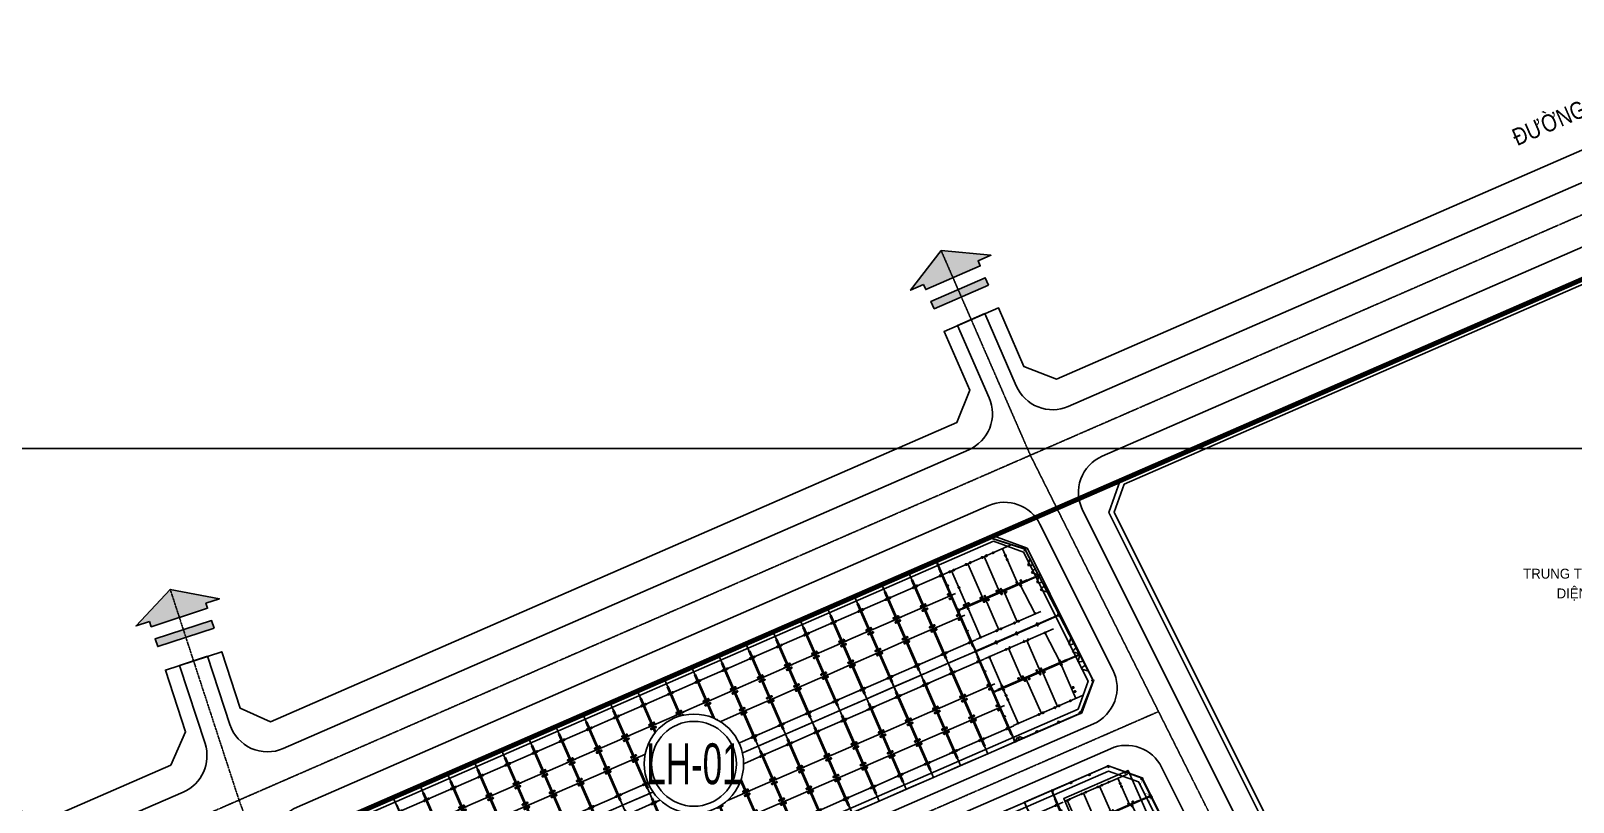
# Model space of a CAD drawing. Header units: millimetres. Extents: x 403824132 to 733479728, y 1974822364 to 2151530530.
# Drawn here: x 568449682 to 568763226, y 2063278498 to 2063435333 of the extents above; entities that cross this region are included whole.
import ezdxf
from ezdxf.enums import TextEntityAlignment as Align
from ezdxf.xclip import XClip

# ---------------------------------------------------------------- set-up
doc = ezdxf.new("R2010")
doc.units = ezdxf.units.MM
for name, pattern in [('ACAD_ISO07W100', [3, 0, -3]), ('ACAD_ISO10W100', [18.5, 12, -3, 0.5, -3]), ('CENTER', [3, 1.5, -0.5, 0.5, -0.5]), ('CENTER2', [1.125, 0.75, -0.125, 0.125, -0.125]), ('HIDDEN', [0.75, 0.5, -0.25]), ('Xref Grid (A1)$0$CENTER2', [1.125, 0.75, -0.125, 0.125, -0.125]), ('Xref Grid A16$0$CENTER2', [1.125, 0.75, -0.125, 0.125, -0.125])]:
    doc.linetypes.add(name, pattern=pattern)
for name, color, linetype in [('01.AXIS', 160, 'CENTER2'), ('13.BEAM', 8, 'Continuous'), ('BoThamCo', 94, 'Continuous'), ('CDC.01.AXIS', 160, 'CENTER2'), ('ChiaLo', 128, 'CENTER'), ('datOlienke', 42, 'Continuous'), ('ghi_chu', 7, 'Continuous'), ('hatchViaHe+LogDg', 129, 'Continuous'), ('LogDg', 7, 'Continuous'), ('LoLK', 6, 'Continuous'), ('QH', 7, 'Continuous'), ('QUYEN', 7, 'Continuous'), ('RANHGIOI', 2, 'HIDDEN'), ('text', 7, 'Continuous'), ('TimDg', 222, 'Continuous'), ('ViaHeS', 32, 'Continuous'), ('Xref Grid (A1)$0$01.AXIS', 160, 'Xref Grid (A1)$0$CENTER2'), ('Xref Grid A16$0$01.AXIS', 160, 'Xref Grid A16$0$CENTER2')]:
    doc.layers.add(name, color=color, linetype=linetype)
for name, color, linetype, lineweight in [('A-COT VACH', 2, 'Continuous', 35), ('A-NET THAY', 125, 'Continuous', 18), ('boDnv', 54, 'Continuous', 25), ('E- RANH GIOI', 1, 'CENTER', 13), ('E- THAY', 9, 'Continuous', 20), ('Wipeout', 252, 'ACAD_ISO07W100', 0)]:
    doc.layers.add(name, color=color, linetype=linetype, lineweight=lineweight)
doc.styles.add('avantH', font='', dxfattribs={"height": 10})
doc.styles.add('rms', font='romans.shx', dxfattribs={"width": 0.7, "bigfont": 'vns.shx'})
doc.styles.add('text', font='')
doc.styles.get('avantH').set_extended_font_data('.VnAvantH')
doc.styles.get('text').set_extended_font_data('.VnArial NarrowH')
doc.linetypes.add('ADL', pattern='A,0.125,-0.15,["++",rms,S=0.5,R=0,X=0,Y=-0.2245],-1.35,1.125', length=2.75)

# ---------------------------------------------------------------- blocks, each defined once
blk = doc.blocks.new('A$C2ED4656C')
blk.add_wipeout([(432, 910), (481, 908), (547, 896), (609, 877), (692, 834), (754, 787), (814, 723), (858, 654), (892, 573), (911, 477), (913, 409), (903, 329), (878, 249), (832, 162), (779, 96), (701, 32), (629, -8), (564, -32), (488, -47), (403, -49), (309, -33), (226, -3), (147, 45), (72, 115), (25, 178), (-14, 257), (-37, 334), (-46, 431), (-42, 498), (-25, 572), (-1, 635), (38, 701), (70, 743), (103, 778), (165, 828), (224, 862), (305, 893), (368, 906), (428, 910)]).dxf.layer = 'Wipeout'
at = {"color": 8}
for radius in [480, 410]:
    blk.add_circle((434, 430), radius, dxfattribs=at)
at = {"style": 'text'}
blk.add_attdef('CT1', text='', height=350, rotation=0, dxfattribs=at).set_placement((434, 430), align=Align.MIDDLE)
blk = doc.blocks.new('MA LO')
at = {"layer": 'text'}
ref = blk.add_blockref('A$C2ED4656C', (-173110, 122007, 0), dxfattribs=dict(at, xscale=20.97916607567742, yscale=20.97916607567742, zscale=20.97916607567742, rotation=4.338240580515711))
ref.add_attrib('CT1', 'LH-01', dxfattribs={"layer": '0', "height": 8265.4, "style": 'text', "width": 0.75}).set_placement((-164723, 131690, 0), align=Align.MIDDLE)
blk = doc.blocks.new('cot 220')
at = {"layer": 'A-COT VACH'}
h = blk.add_hatch(color=256, dxfattribs=at)
h.dxf.hatch_style = 1
h.paths.add_polyline_path([(110, 110), (-110, 110), (-110, -110), (110, -110)])
blk.add_lwpolyline([(-110, -110), (110, -110), (110, 110), (-110, 110)], close=True, dxfattribs=at)
blk = doc.blocks.new('cong phu')
at = {"layer": 'A-NET THAY'}
blk.add_lwpolyline([(110, -1610), (110, -1500), (0, -1500), (0, -1610)], close=True, dxfattribs=at)
at = {"layer": 'QUYEN'}
for points in [[(0, 0, 37.5, 37.5, 0), (-544, -544, 0, 0, 0.1927387), (0, -750, 0, 0, 1.7828818)], [(0, -1500, 37.5, 37.5, 0), (-544, -956, 0, 0, -0.1927387), (0, -750, 0, 0, -1.7828818)]]:
    blk.add_lwpolyline(points, format="xyseb", dxfattribs=at)
blk = doc.blocks.new('rkg1')
at = {"layer": 'A-NET THAY'}
for points in [[(0, -2000), (0, 0), (-11000, 0), (-11000, -13668), (-6010, -18352), (0, -17972), (0, -14966)], [(-110, -2000), (-110, -110), (-10890, -110), (-10890, -13620), (-5969, -18239), (-110, -17869), (-110, -14966)]]:
    blk.add_lwpolyline(points, dxfattribs=at)
blk.add_lwpolyline([(-3822, -18214), (-3713, -18207), (-3720, -18097), (-3829, -18104)], close=True, dxfattribs=at)
at = {"layer": 'QUYEN'}
for points in [[(-3720, -18097, 62.5, 62.5, 0), (-2872, -17135, 0, 0, -0.1927387), (-2472, -18018, 0, 0, -1.7828818)], [(-227, -17876, 62.5, 62.5, 0), (-1188, -17029, 0, 0, 0.1927387), (-1474, -17955, 0, 0, 1.7828818)]]:
    blk.add_lwpolyline(points, format="xyseb", dxfattribs=at)
at = {"layer": 'A-COT VACH'}
for p in [(-10890, -110), (-5500, -110), (-110, -110), (-10890, -4610), (-10890, -9110), (-10890, -13558)]:
    blk.add_blockref('cot 220', p, dxfattribs=at)
at = {"layer": 'A-COT VACH', "rotation": 3.618880421713644}
for p in [(-5907, -18235), (-117, -17869)]:
    blk.add_blockref('cot 220', p, dxfattribs=at)
at = {"layer": 'E- THAY', "xscale": -1}
blk.add_blockref('cong phu', (-10890, -220), dxfattribs=at)
blk = doc.blocks.new('rkg2')
at = {"layer": 'A-NET THAY'}
for points in [[(0, -14966), (0, -17972), (9000, -17403), (9000, 0), (0, 0), (0, -2000)], [(3820, -17700), (8970, -17375), (8970, -30), (30, -30), (30, -2000)], [(3817, -17650), (8920, -17328), (8920, -80), (80, -80), (80, -2000)], [(110, -14959), (110, -17855), (8890, -17300), (8890, -110), (110, -110), (110, -2000)], [(30, -14964), (30, -17940), (218, -17928)], [(80, -14961), (80, -17887), (215, -17878)]]:
    blk.add_lwpolyline(points, dxfattribs=at)
blk.add_lwpolyline([(3822, -17730), (3713, -17737), (3706, -17627), (3815, -17620)], close=True, dxfattribs=at)
at = {"layer": 'QUYEN'}
for points in [[(213, -17848, 62.5, 62.5, 0), (1060, -16887, 0, 0, -0.1927387), (1460, -17769, 0, 0, -1.7828818)], [(3706, -17627, 62.5, 62.5, 0), (2744, -16780, 0, 0, 0.1927387), (2458, -17706, 0, 0, 1.7828818)]]:
    blk.add_lwpolyline(points, format="xyseb", dxfattribs=at)
at = {"layer": 'A-COT VACH'}
for p in [(110, -110), (8890, -110), (4500, -110), (8890, -4360), (8890, -8610), (8890, -12860)]:
    blk.add_blockref('cot 220', p, dxfattribs=at)
at = {"layer": 'A-COT VACH', "xscale": -1, "rotation": 3.618880421748828}
for p in [(8883, -17300), (103, -17855)]:
    blk.add_blockref('cot 220', p, dxfattribs=at)
blk = doc.blocks.new('rkg3')
at = {"layer": 'A-NET THAY'}
for points in [[(9000, -2000), (9000, 0), (0, 0), (0, -17403), (9000, -16834), (9000, -13828)], [(8970, -2000), (8970, -30), (30, -30), (30, -17371), (5176, -17045)], [(8920, -2000), (8920, -80), (80, -80), (80, -17318), (5173, -16996)], [(8890, -2000), (8890, -110), (110, -110), (110, -17286), (8890, -16730), (8890, -13834)], [(8775, -16768), (8920, -16758), (8920, -13833)], [(8779, -16818), (8970, -16805), (8970, -13830)]]:
    blk.add_lwpolyline(points, dxfattribs=at)
blk.add_lwpolyline([(5178, -17075), (5287, -17068), (5280, -16959), (5171, -16966)], close=True, dxfattribs=at)
at = {"layer": 'QUYEN'}
for points in [[(5280, -16959, 62.5, 62.5, 0), (6128, -15997, 0, 0, -0.1927387), (6528, -16880, 0, 0, -1.7828818)], [(8773, -16738, 62.5, 62.5, 0), (7812, -15890, 0, 0, 0.1927387), (7526, -16817, 0, 0, 1.7828818)]]:
    blk.add_lwpolyline(points, format="xyseb", dxfattribs=at)
at = {"layer": 'A-COT VACH', "xscale": -1}
for p in [(110, -110), (4500, -110), (8890, -110), (110, -4360), (110, -8610), (110, -12860)]:
    blk.add_blockref('cot 220', p, dxfattribs=at)
at = {"layer": 'A-COT VACH'}
for p, rotation in [((103, -17286), 3.61888298340308), ((8883, -16731), 3.618880424124619)]:
    blk.add_blockref('cot 220', p, dxfattribs=dict(at, rotation=rotation))
blk = doc.blocks.new('rkg4')
at = {"layer": 'A-NET THAY'}
for points in [[(0, -13828), (0, -16834), (6010, -16453), (11000, -11138), (11000, 0), (0, 0), (0, -2000)], [(3820, -16562), (5996, -16424), (10970, -11126), (10970, -30), (30, -30), (30, -2000)], [(3817, -16512), (5973, -16376), (10920, -11106), (10920, -80), (80, -80), (80, -2000)], [(110, -13821), (110, -16716), (5960, -16346), (10890, -11094), (10890, -110), (110, -110), (110, -2000)], [(30, -13826), (30, -16802), (218, -16790)], [(80, -13823), (80, -16748), (215, -16740)]]:
    blk.add_lwpolyline(points, dxfattribs=at)
blk.add_lwpolyline([(3822, -16592), (3713, -16599), (3706, -16489), (3815, -16482)], close=True, dxfattribs=at)
at = {"layer": 'QUYEN'}
for points in [[(213, -16710, 62.5, 62.5, 0), (1060, -15748, 0, 0, -0.1927387), (1460, -16631, 0, 0, -1.7828818)], [(3706, -16489, 62.5, 62.5, 0), (2744, -15642, 0, 0, 0.1927387), (2458, -16568, 0, 0, 1.7828818)]]:
    blk.add_lwpolyline(points, format="xyseb", dxfattribs=at)
at = {"layer": 'A-COT VACH'}
blk.add_blockref('cot 220', (110, -110), dxfattribs=at)
at = {"layer": 'A-COT VACH', "xscale": -1}
for p in [(10890, -110), (5500, -110), (10890, -5610), (10890, -11028)]:
    blk.add_blockref('cot 220', p, dxfattribs=at)
at = {"layer": 'A-COT VACH'}
for p, xscale, rotation in [((103, -16717), -1, 3.618880438867214), ((5893, -16351), -0.9999999999999998, 3.618880489366417)]:
    blk.add_blockref('cot 220', p, dxfattribs=dict(at, xscale=xscale, rotation=rotation))
blk = doc.blocks.new('CUM CONG A3-A3.1-A6-A7')
at = {"layer": 'QH', "xscale": 0.001, "yscale": 0.001, "zscale": 0.001}
for name, p in [('rkg1', (11, 0)), ('rkg2', (11, 0)), ('rkg3', (20, 0)), ('rkg4', (29, 0))]:
    blk.add_blockref(name, p, dxfattribs=at)
blk = doc.blocks.new('rmg3')
at = {"layer": 'A-NET THAY'}
for points in [[(0, -2000), (0, 0), (-8000, 0), (-8000, -18468), (0, -18046), (0, -15042)], [(-30, -2000), (-30, -30), (-7970, -30), (-7970, -18436), (-3826, -18218)], [(-80, -2000), (-80, -80), (-7920, -80), (-7920, -18384), (-3829, -18168)], [(-110, -2000), (-110, -110), (-7890, -110), (-7890, -18352), (-110, -17942), (-110, -15048)], [(-224, -17978), (-80, -17970), (-80, -15046)], [(-221, -18028), (-30, -18018), (-30, -15043)]]:
    blk.add_lwpolyline(points, dxfattribs=at)
blk.add_lwpolyline([(-3825, -18248), (-3715, -18242), (-3721, -18132), (-3830, -18138)], close=True, dxfattribs=at)
at = {"layer": 'QUYEN'}
for points in [[(-3721, -18132, 62.5, 62.5, 0), (-2863, -17179, 0, 0, -0.1927387), (-2472, -18066, 0, 0, -1.7828818)], [(-225, -17948, 62.5, 62.5, 0), (-1178, -17091, 0, 0, 0.1927387), (-1474, -18014, 0, 0, 1.7828818)]]:
    blk.add_lwpolyline(points, format="xyseb", dxfattribs=at)
at = {"layer": 'A-COT VACH', "xscale": -1}
for p in [(-7890, -110), (-4000, -110), (-110, -110), (-7890, -4660), (-7890, -9210), (-7890, -13760)]:
    blk.add_blockref('cot 220', p, dxfattribs=at)
at = {"layer": 'A-COT VACH'}
for p, rotation in [((-7896, -18352), 3.020146127325446), ((-116, -17942), 3.020146126828387)]:
    blk.add_blockref('cot 220', p, dxfattribs=dict(at, rotation=rotation))
at = {"layer": 'A-COT VACH', "xscale": -1, "rotation": 3.020146127228598}
blk.add_blockref('cot 220', (-335, -17954), dxfattribs=at)
blk = doc.blocks.new('rmg4')
at = {"layer": 'A-NET THAY'}
for points in [[(0, -15042), (0, -18046), (4007, -17835), (9000, -12571), (9000, 0), (0, 0), (0, -2000)], [(3786, -17816), (3993, -17805), (8970, -12559), (8970, -30), (30, -30), (30, -2000)], [(3783, -17766), (3971, -17756), (8920, -12539), (8920, -80), (80, -80), (80, -2000)], [(110, -15036), (110, -17930), (3957, -17727), (8890, -12527), (8890, -110), (110, -110), (110, -2000)], [(30, -15040), (30, -18014), (218, -18004)], [(80, -15038), (80, -17962), (215, -17955)]]:
    blk.add_lwpolyline(points, dxfattribs=at)
at = {"layer": 'QUYEN'}
for points in [[(214, -17925, 62.5, 62.5, 0), (1071, -16972, 0, 0, -0.1927387), (1462, -17859, 0, 0, -1.7828818)], [(3781, -17736, 62.5, 62.5, 0), (2756, -16883, 0, 0, 0.1927387), (2461, -17806, 0, 0, 1.7828818)]]:
    blk.add_lwpolyline(points, format="xyseb", dxfattribs=at)
at = {"layer": 'A-COT VACH', "xscale": -1}
for p in [(110, -110), (4500, -110), (8890, -110), (8890, -4210), (8890, -8310), (8890, -12461)]:
    blk.add_blockref('cot 220', p, dxfattribs=at)
at = {"layer": 'A-COT VACH'}
for p, rotation in [((6424, -15127), 46.51007305843058), ((104, -17930), 3.020146126828387), ((3891, -17731), 3.020146126828387)]:
    blk.add_blockref('cot 220', p, dxfattribs=dict(at, rotation=rotation))
blk = doc.blocks.new('MB CONG KHU A')
at = {"layer": 'A-NET THAY', "xscale": 0.001, "yscale": 0.001, "zscale": 0.001, "rotation": 113.5516717732054}
for name in ['rmg4', 'rmg3']:
    blk.add_blockref(name, (84.6, 223.03), dxfattribs=at)
at = {"layer": 'LoLK', "yscale": 1.067334446299388, "rotation": 113.5516717647567}
blk.add_blockref('CUM CONG A3-A3.1-A6-A7', (73.56, 241.13), dxfattribs=at)
blk = doc.blocks.new('A$C758D662A')
at = {"linetype": 'HIDDEN', "ltscale": 500}
for radius in [300, 200]:
    blk.add_circle((0, 0), radius, dxfattribs=at)
at = {"layer": 'CDC.01.AXIS', "ltscale": 200}
for p, q in [((437, 0), (-437, 0)), ((0, 437), (0, -437))]:
    blk.add_line(p, q, dxfattribs=at)
blk = doc.blocks.new('pile Plan')
at = {"xscale": 0.5, "yscale": 0.5, "zscale": 0.5}
for p in [(340, 14779), (5440.000004, 14779), (340, 9630), (5440.000004, 9630), (340, 8730), (5440.000004, 8730), (340, 5040), (340, 4140), (5440.000004, 5040), (5440.000004, 4140), (340, -1), (5440.000004, -1)]:
    blk.add_blockref('A$C758D662A', p, dxfattribs=at)
blk = doc.blocks.new('MBT1 A1')
at = {"layer": 'Xref Grid (A1)$0$01.AXIS', "ltscale": 500}
for p, q in [((-0.99, -2.11), (6.8, -2.11)), ((0.11, -1.09), (0.11, -18.38)), ((5.89, -1.09), (5.89, -18.38)), ((-0.99, -7.62), (6.8, -7.62)), ((-0.99, -12.39), (6.8, -12.39)), ((-1.09, -16.89), (6.7, -16.89))]:
    blk.add_line(p, q, dxfattribs=at)
at = {"xscale": 0.001, "yscale": 0.001, "zscale": 0.001}
blk.add_blockref('pile Plan', (0.11, -16.89), dxfattribs=at)
blk = doc.blocks.new('cum dh a3.3.1.6.7')
at = {"layer": '01.AXIS', "ltscale": 500}
for p, q in [((-7.89, 0.91), (-7.89, -14.32)), ((-0.11, 0.91), (-0.11, -14.32)), ((0.11, 0.91, 0), (0.11, -14.32, 0)), ((6.89, 0.91, 0), (6.89, -14.32, 0)), ((11.11, 0.91), (11.11, -13.41)), ((17.89, 0.91), (17.89, -13.41)), ((18.11, 0.91), (18.11, -13.41)), ((25.89, 0.91), (25.89, -13.41)), ((-7.95, -0.11), (-0.11, -0.11)), ((6.94, -0.11, 0), (0.11, -0.11, 0)), ((11.05, -0.11), (17.89, -0.11)), ((18.11, -0.11), (25.89, -0.11)), ((-7.89, -5.21), (-0.11, -5.21)), ((6.89, -4.41, 0), (0.11, -4.41, 0)), ((11.11, -4.11), (17.89, -4.11)), ((18.11, -3.71), (25.89, -3.71)), ((-7.89, -8.81), (-0.11, -8.81)), ((6.89, -8.43, 0), (0.11, -8.43, 0)), ((11.11, -8.13), (17.89, -8.13)), ((18.11, -7.28), (25.89, -7.28)), ((18.11, -11.32), (25.89, -11.32)), ((-7.89, -12.85), (-0.11, -12.85))]:
    blk.add_line(p, q, dxfattribs=at)
at = {"layer": '01.AXIS', "ltscale": 500, "elevation": 0}
blk.add_lwpolyline([(6.89, -12.41), (0.11, -12.84)], dxfattribs=at)
at = {"layer": '01.AXIS', "ltscale": 500}
blk.add_lwpolyline([(11.11, -12.15), (17.89, -11.72)], dxfattribs=at)
at = {"layer": '13.BEAM', "ltscale": 500}
blk.add_line((-0.56, -13), (-0.56, -13), dxfattribs=at)
at = {"yscale": 0.0005, "zscale": 0.0005}
for p, xscale in [((-7.8, -0.11), 0.0005), ((-0.45, -0.11), -0.0005), ((0.45, -0.11, 0), 0.0005), ((6.79, -0.11, 0), -0.0005), ((11.2, -0.11), 0.0005), ((17.55, -0.11), -0.0005), ((18.45, 0.34, 0), 0.0005), ((22.17, -0.11), 0.0005), ((25.85, 0.34), 0.0005), ((18.45, -0.56, 0), 0.0005), ((18.45, -3.32, 0), 0.0005), ((25.85, -0.56), 0.0005), ((25.89, -3.32, 0), 0.0005), ((-7.89, -4.7), 0.0005), ((-7.89, -5.6), 0.0005), ((0.45, -3.82, 0), 0.0005), ((0.45, -4.72, 0), 0.0005), ((6.89, -3.82, 0), -0.0005), ((6.89, -4.72, 0), -0.0005), ((11.11, -3.66), 0.0005), ((11.11, -4.56), 0.0005), ((17.55, -3.66), -0.0005), ((17.55, -4.56), -0.0005), ((18.45, -4.22, 0), 0.0005), ((25.89, -4.22, 0), 0.0005), ((-7.89, -8.21), 0.0005), ((-7.89, -9.11), 0.0005), ((-0.45, -8.21), -0.0005), ((-0.45, -9.11), -0.0005), ((0.45, -7.84, 0), 0.0005), ((0.45, -8.74, 0), 0.0005), ((6.89, -7.84, 0), -0.0005), ((6.89, -8.74, 0), -0.0005), ((11.11, -7.54), 0.0005), ((11.11, -8.44), 0.0005), ((17.55, -7.54), -0.0005), ((17.55, -8.44), -0.0005), ((18.45, -6.87, 0), 0.0005), ((18.45, -7.77, 0), 0.0005), ((25.89, -6.87), 0.0005), ((25.89, -7.77), 0.0005), ((25.89, -9.27, 0), 0.0005), ((-7.89, -11.63), 0.0005), ((6.79, -12.42, 0), -0.0005), ((11.21, -12.15), 0.0005), ((17.55, -11.73), -0.0005), ((18.45, -11.25), 0.0005), ((18.45, -12.15), 0.0005), ((23.46, -11.32, 0), 0.0005), ((24.36, -11.32, 0), 0.0005), ((-0.45, -12.86), -0.0005), ((0.45, -12.86, 0), 0.0005)]:
    blk.add_blockref('A$C758D662A', p, dxfattribs=dict(at, xscale=xscale))
at = {"yscale": 0.0005, "zscale": 0.0005, "rotation": 270}
for p, xscale in [((-2.59, -0.11), 0.0005), ((-1.69, -0.11), 0.0005), ((-0.45, -4.85), -0.0005), ((-0.45, -5.75), -0.0005), ((-6.53, -13.24), 0.0005), ((-5.63, -13.24), 0.0005)]:
    blk.add_blockref('A$C758D662A', p, dxfattribs=dict(at, xscale=xscale))
blk = doc.blocks.new('NEN H01')
at = {"layer": 'datOlienke'}
blk.add_lwpolyline([(-2.11, 40), (3.15, 35.01), (4.74, 4.99), (0, 0), (-155.64, 0), (-160.35, 4.99), (-158.61, 35.01), (-153.32, 40)], close=True, dxfattribs=at)
at = {"layer": 'LoLK'}
for points in [[(-140.82, 40), (-153.32, 40), (-158.61, 35.01), (-158.96, 29), (-140.82, 29)], [(-134.82, 40), (-140.82, 40), (-140.82, 29), (-140.82, 20), (-134.82, 20)], [(-128.82, 40), (-134.82, 40), (-134.82, 20), (-128.82, 20)], [(-122.82, 40), (-128.82, 40), (-128.82, 20), (-122.82, 20)], [(-116.82, 40), (-122.82, 40), (-122.82, 20), (-116.82, 20)], [(-110.82, 40), (-116.82, 40), (-116.82, 20), (-110.82, 20)], [(-104.82, 40), (-110.82, 40), (-110.82, 20), (-104.82, 20)], [(-98.82, 40), (-104.82, 40), (-104.82, 20), (-98.82, 20)], [(-92.82, 40), (-98.82, 40), (-98.82, 20), (-92.82, 20)], [(-86.82, 40), (-92.82, 40), (-92.82, 20), (-86.82, 20)], [(-80.82, 40), (-86.82, 40), (-86.82, 20), (-80.82, 20)], [(-74.82, 40), (-80.82, 40), (-80.82, 20), (-74.82, 20)], [(-68.82, 40), (-74.82, 40), (-74.82, 20), (-68.82, 20)], [(-62.82, 40), (-68.82, 40), (-68.82, 20), (-62.82, 20)], [(-56.82, 40), (-62.82, 40), (-62.82, 20), (-56.82, 20)], [(-50.82, 40), (-56.82, 40), (-56.82, 20), (-50.82, 20)], [(-44.82, 40), (-50.82, 40), (-50.82, 20), (-44.82, 20)], [(-38.82, 40), (-44.82, 40), (-44.82, 20), (-38.82, 20)], [(-32.82, 40), (-38.82, 40), (-38.82, 20), (-32.82, 20)], [(-26.82, 40), (-32.82, 40), (-32.82, 20), (-26.82, 20)], [(-20.82, 40), (-26.82, 40), (-26.82, 20), (-20.82, 20)], [(-14.82, 40), (-20.82, 40), (-20.82, 20), (-14.82, 20)], [(3.15, 35.01), (-2.11, 40), (-14.82, 40), (-14.82, 29), (3.47, 29)], [(-140.82, 29), (-158.96, 29), (-159.48, 20), (-140.82, 20)], [(3.94, 20), (3.47, 29), (-14.82, 29), (-14.82, 20)], [(-140.82, 20), (-159.48, 20), (-160, 11), (-140.82, 11)], [(-134.82, 20), (-140.82, 20), (-140.82, 11), (-140.82, 0), (-134.82, 0)], [(-128.82, 20), (-134.82, 20), (-134.82, 0), (-128.82, 0)], [(-122.82, 20), (-128.82, 20), (-128.82, 0), (-122.82, 0)], [(-116.82, 20), (-122.82, 20), (-122.82, 0), (-116.82, 0)], [(-110.82, 20), (-116.82, 20), (-116.82, 0), (-110.82, 0)], [(-104.82, 20), (-110.82, 20), (-110.82, 0), (-104.82, 0)], [(-98.82, 20), (-104.82, 20), (-104.82, 0), (-98.82, 0)], [(-92.82, 20), (-98.82, 20), (-98.82, 0), (-92.82, 0)], [(-86.82, 20), (-92.82, 20), (-92.82, 0), (-86.82, 0)], [(-80.82, 20), (-86.82, 20), (-86.82, 0), (-80.82, 0)], [(-74.82, 20), (-80.82, 20), (-80.82, 0), (-74.82, 0)], [(-68.82, 20), (-74.82, 20), (-74.82, 0), (-68.82, 0)], [(-62.82, 20), (-68.82, 20), (-68.82, 0), (-62.82, 0)], [(-56.82, 20), (-62.82, 20), (-62.82, 0), (-56.82, 0)], [(-50.82, 20), (-56.82, 20), (-56.82, 0), (-50.82, 0)], [(-44.82, 20), (-50.82, 20), (-50.82, 0), (-44.82, 0)], [(-38.82, 20), (-44.82, 20), (-44.82, 0), (-38.82, 0)], [(-32.82, 20), (-38.82, 20), (-38.82, 0), (-32.82, 0)], [(-26.82, 20), (-32.82, 20), (-32.82, 0), (-26.82, 0)], [(-20.82, 20), (-26.82, 20), (-26.82, 0), (-20.82, 0)], [(-14.82, 20), (-20.82, 20), (-20.82, 0), (-14.82, 0)], [(4.42, 11), (3.94, 20), (-14.82, 20), (-14.82, 11)], [(-140.82, 11), (-160, 11), (-160.35, 4.99), (-155.64, 0), (-140.82, 0)], [(4.74, 4.99), (4.42, 11), (-14.82, 11), (-14.82, 0), (0, 0)]]:
    blk.add_lwpolyline(points, close=True, dxfattribs=at)
blk = doc.blocks.new('NEN M01')
at = {"layer": 'datOlienke'}
blk.add_lwpolyline([(4.74, 4.99), (3.44, 29.59), (-1.82, 34.58), (-158.79, 34.58), (-164.08, 29.59), (-165.5, 4.99), (-160.79, 0), (0, 0)], close=True, dxfattribs=at)
at = {"layer": 'LoLK'}
for points in [[(-146.4, 34.58), (-158.79, 34.58), (-164.08, 29.59), (-164.31, 25.58), (-146.4, 25.58)], [(-140.4, 34.58), (-146.4, 34.58), (-146.4, 25.58), (-146.4, 17.58), (-140.4, 17.58)], [(-134.4, 34.58), (-140.4, 34.58), (-140.4, 17.58), (-134.4, 17.58)], [(-128.4, 34.58), (-134.4, 34.58), (-134.4, 17.58), (-128.4, 17.58)], [(-122.4, 34.58), (-128.4, 34.58), (-128.4, 17.58), (-122.4, 17.58)], [(-116.4, 34.58), (-122.4, 34.58), (-122.4, 17.58), (-116.4, 17.58)], [(-110.4, 34.58), (-116.4, 34.58), (-116.4, 17.58), (-110.4, 17.58)], [(-104.4, 34.58), (-110.4, 34.58), (-110.4, 17.58), (-104.4, 17.58)], [(-98.4, 34.58), (-104.4, 34.58), (-104.4, 17.58), (-98.4, 17.58)], [(-92.4, 34.58), (-98.4, 34.58), (-98.4, 17.58), (-92.4, 17.58)], [(-86.4, 34.58), (-92.4, 34.58), (-92.4, 17.58), (-86.4, 17.58)], [(-80.4, 34.58), (-86.4, 34.58), (-86.4, 17.58), (-80.4, 17.58)], [(-74.4, 34.58), (-80.4, 34.58), (-80.4, 17.58), (-74.4, 17.58)], [(-68.4, 34.58), (-74.4, 34.58), (-74.4, 17.58), (-68.4, 17.58)], [(-62.4, 34.58), (-68.4, 34.58), (-68.4, 17.58), (-62.4, 17.58)], [(-56.4, 34.58), (-62.4, 34.58), (-62.4, 17.58), (-56.4, 17.58)], [(-50.4, 34.58), (-56.4, 34.58), (-56.4, 17.58), (-50.4, 17.58)], [(-44.4, 34.58), (-50.4, 34.58), (-50.4, 17.58), (-44.4, 17.58)], [(-38.4, 34.58), (-44.4, 34.58), (-44.4, 17.58), (-38.4, 17.58)], [(-32.4, 34.58), (-38.4, 34.58), (-38.4, 17.58), (-32.4, 17.58)], [(-26.4, 34.58), (-32.4, 34.58), (-32.4, 17.58), (-26.4, 17.58)], [(-20.4, 34.58), (-26.4, 34.58), (-26.4, 17.58), (-20.4, 17.58)], [(-14.4, 34.58), (-20.4, 34.58), (-20.4, 17.58), (-14.4, 17.58)], [(3.65, 25.58), (3.44, 29.59), (-1.82, 34.58), (-14.4, 34.58), (-14.4, 25.58)], [(-146.4, 25.58), (-164.31, 25.58), (-164.77, 17.58), (-146.4, 17.58)], [(4.07, 17.58), (3.65, 25.58), (-14.4, 25.58), (-14.4, 17.58)], [(-146.4, 17.58), (-164.77, 17.58), (-165.24, 9.58), (-146.4, 9.58)], [(-140.4, 17.58), (-146.4, 17.58), (-146.4, 9.58), (-146.4, 0), (-140.4, 0)], [(-134.4, 17.58), (-140.4, 17.58), (-140.4, 0), (-134.4, 0)], [(-128.4, 17.58), (-134.4, 17.58), (-134.4, 0), (-128.4, 0)], [(-122.4, 17.58), (-128.4, 17.58), (-128.4, 0), (-122.4, 0)], [(-116.4, 17.58), (-122.4, 17.58), (-122.4, 0), (-116.4, 0)], [(-110.4, 17.58), (-116.4, 17.58), (-116.4, 0), (-110.4, 0)], [(-104.4, 17.58), (-110.4, 17.58), (-110.4, 0), (-104.4, 0)], [(-98.4, 17.58), (-104.4, 17.58), (-104.4, 0), (-98.4, 0)], [(-92.4, 17.58), (-98.4, 17.58), (-98.4, 0), (-92.4, 0)], [(-86.4, 17.58), (-92.4, 17.58), (-92.4, 0), (-86.4, 0)], [(-80.4, 17.58), (-86.4, 17.58), (-86.4, 0), (-80.4, 0)], [(-74.4, 17.58), (-80.4, 17.58), (-80.4, 0), (-74.4, 0)], [(-68.4, 17.58), (-74.4, 17.58), (-74.4, 0), (-68.4, 0)], [(-62.4, 17.58), (-68.4, 17.58), (-68.4, 0), (-62.4, 0)], [(-56.4, 17.58), (-62.4, 17.58), (-62.4, 0), (-56.4, 0)], [(-50.4, 17.58), (-56.4, 17.58), (-56.4, 0), (-50.4, 0)], [(-44.4, 17.58), (-50.4, 17.58), (-50.4, 0), (-44.4, 0)], [(-38.4, 17.58), (-44.4, 17.58), (-44.4, 0), (-38.4, 0)], [(-32.4, 17.58), (-38.4, 17.58), (-38.4, 0), (-32.4, 0)], [(-26.4, 17.58), (-32.4, 17.58), (-32.4, 0), (-26.4, 0)], [(-20.4, 17.58), (-26.4, 17.58), (-26.4, 0), (-20.4, 0)], [(-14.4, 17.58), (-20.4, 17.58), (-20.4, 0), (-14.4, 0)], [(4.49, 9.58), (4.07, 17.58), (-14.4, 17.58), (-14.4, 9.58)], [(-146.4, 9.58), (-165.24, 9.58), (-165.5, 4.99), (-160.79, 0), (-146.4, 0)], [(4.74, 4.99), (4.49, 9.58), (-14.4, 9.58), (-14.4, 0), (0, 0)]]:
    blk.add_lwpolyline(points, close=True, dxfattribs=at)
blk = doc.blocks.new('TBT A16N')
at = {"layer": 'Xref Grid A16$0$01.AXIS', "ltscale": 500}
for p, q in [((-1.2, 13.89), (7.23, 13.89)), ((0.11, 1.09), (0.11, 15.29)), ((5.89, 1.09), (5.89, 15.29)), ((-1.2, 9.99), (7.23, 9.99)), ((-1.2, 6.91), (7.23, 6.91)), ((-1.2, 2.11), (7.23, 2.11))]:
    blk.add_line(p, q, dxfattribs=at)
at = {"xscale": -0.0005, "yscale": 0.0005, "zscale": 0.0005, "rotation": 180}
for p in [(0.45, 13.89), (5.55, 13.89), (0.45, 10.35), (0.45, 9.45), (5.55, 10.35), (5.55, 9.45), (0.45, 7.45), (0.45, 6.55), (5.55, 7.45), (5.55, 6.55), (0.45, 2.11), (5.55, 2.11)]:
    blk.add_blockref('A$C758D662A', p, dxfattribs=at)

msp = doc.modelspace()

# ---------------------------------------------------------------- hatches: boundary and pattern name
at = {"layer": 'hatchViaHe+LogDg'}
for points in [[(568631178, 2063383727), (568628544, 2063382579), (568634752, 2063390659), (568644871, 2063389697), (568642237, 2063388549), (568642675, 2063387545), (568631615, 2063382724)], [(568644365, 2063383636), (568633328, 2063378825), (568632650, 2063380319), (568643709, 2063385141)], [(568473808, 2063315213), (568471077, 2063314321), (568478026, 2063321772), (568488008, 2063319851), (568485277, 2063318959), (568485617, 2063317918), (568474148, 2063314172)], [(568486927, 2063313866), (568475482, 2063310128), (568474949, 2063311680), (568486417, 2063315426)]]:
    msp.add_hatch(color=158, dxfattribs=at).paths.add_polyline_path(points)

# ---------------------------------------------------------------- linework, layer by layer
at = {"layer": 'boDnv', "color": 10, "linetype": 'ADL', "ltscale": 0.25, "elevation": 0}
for points in [[(568878017, 2063331141), (568835169, 2063408861), (568826349, 2063411504), (568814425, 2063405225), (568671957, 2063343125), (568669896, 2063337444), (568717789, 2063241687), (568723594, 2063239897), (568876286, 2063325099)], [(568645418, 2063331557), (568651508, 2063329348), (568664626, 2063303120), (568662565, 2063297440), (568520207, 2063235388), (568514669, 2063237751), (568504521, 2063265276), (568507072, 2063271254)], [(568685561, 2063261263), (568674879, 2063282620), (568668789, 2063284829), (568525150, 2063222219), (568522599, 2063216241), (568530862, 2063193826), (568536400, 2063191463), (568683500, 2063255582)]]:
    msp.add_lwpolyline(points, close=True, dxfattribs=at)
at = {"layer": 'BoThamCo', "elevation": 0}
msp.add_lwpolyline([(568879096, 2063331262), (568835850, 2063409705), (568826244, 2063412583), (568813990, 2063406130), (568671160, 2063343873), (568668806, 2063337381), (568717083, 2063240854), (568723708, 2063238812), (568877137, 2063324424)], close=True, dxfattribs=at)
at = {"layer": 'ChiaLo', "ltscale": 5}
msp.add_line((568671056, 2063249063, 0), (568657192, 2063280869, 0), dxfattribs=at)
at = {"layer": 'ChiaLo', "ltscale": 5, "elevation": 0}
for points in [[(568644214, 2063288346), (568628177, 2063325137)], [(568649732, 2063290751), (568633696, 2063327542)], [(568654926, 2063324757), (568638106, 2063317425)], [(568638695, 2063285940), (568622658, 2063322731)], [(568633176, 2063283535), (568617140, 2063320326)], [(568658971, 2063316669), (568508660, 2063251150)], [(568622139, 2063278724), (568606102, 2063315515)], [(568627658, 2063281129), (568611621, 2063317920)], [(568616620, 2063276318), (568600584, 2063313109)], [(568611102, 2063273913), (568595065, 2063310704)], [(568605583, 2063271507), (568589546, 2063308298)], [(568663016, 2063308582), (568645322, 2063300869)], [(568594546, 2063266696), (568578509, 2063303487)], [(568600064, 2063269102), (568584028, 2063305893)], [(568589027, 2063264291), (568572990, 2063301082)], [(568583508, 2063261885), (568567472, 2063298676)], [(568572471, 2063257074), (568556435, 2063293865)], [(568577990, 2063259480), (568561953, 2063296271)], [(568566953, 2063254669), (568550916, 2063291460)], [(568561434, 2063252263), (568545397, 2063289054)], [(568550397, 2063247452), (568534360, 2063284243)], [(568555915, 2063249858), (568539879, 2063286649)], [(568544878, 2063245047), (568528841, 2063281838)], [(568539359, 2063242641), (568523323, 2063279432)], [(568677399, 2063279826), (568660800, 2063272591)]]:
    msp.add_lwpolyline(points, dxfattribs=at)
at = {"layer": 'datOlienke', "elevation": 0}
for points in [[(568645384, 2063332637), (568652227, 2063330155), (568665716, 2063303184), (568663361, 2063296692), (568520211, 2063234295), (568513877, 2063236998), (568503442, 2063265303), (568506306, 2063272015)], [(568686651, 2063261326), (568675598, 2063283426), (568668755, 2063285909), (568524383, 2063222979), (568521520, 2063216268), (568530071, 2063193073), (568536405, 2063190371), (568684296, 2063254835)]]:
    msp.add_lwpolyline(points, close=True, dxfattribs=at)
at = {"layer": 'LogDg', "elevation": 0}
for points in [[(568839157, 2063416176, 0.408612), (568827041, 2063419806), (568811382, 2063411560), (568667477, 2063348834, 0.429738), (568663505, 2063337886), (568712972, 2063238981, 0.4275137), (568724062, 2063235563), (568881254, 2063323275, 0.4127164), (568884373, 2063334160)], [(568521688, 2063231655), (568665697, 2063294427, 0.429738), (568669668, 2063305375), (568654837, 2063335030, 0.3988577), (568644450, 2063338797), (568503801, 2063277491, 0.3973692), (568499477, 2063267356), (568510950, 2063236237, 0.431261)], [(568527192, 2063192388), (568518787, 2063215627, -0.3955879), (568523128, 2063225716), (568669170, 2063289373, -0.3988577), (568679556, 2063285606), (568690603, 2063263518, -0.429738), (568686632, 2063252569), (568537948, 2063187760, -0.4330878)]]:
    msp.add_lwpolyline(points, format="xyb", close=True, dxfattribs=at)
msp.add_lwpolyline([(568437149, 2063279095, 0.4297542), (568457169, 2063270372, 0.0010787), (568464216, 2063273376, 0.0014744), (568465813, 2063274066), (568480670, 2063280542, 0.386536), (568485093, 2063290392), (568479900, 2063306294), (568485623, 2063308162), (568490160, 2063294269, 0.4424436), (568500998, 2063289403), (568640356, 2063350147, 0.4142136), (568644507, 2063360712), (568638092, 2063375429), (568643611, 2063377834), (568650025, 2063363118, 0.4142136), (568660591, 2063358967), (568782182, 2063411967)], format="xyb", dxfattribs=at)
at = {"layer": 'LogDg', "ltscale": 0.75, "elevation": 0}
for points in [[(568631178, 2063383727), (568628544, 2063382579), (568634752, 2063390659), (568644871, 2063389697), (568642237, 2063388549), (568642675, 2063387545), (568631615, 2063382724)], [(568644365, 2063383636), (568633328, 2063378825), (568632650, 2063380319), (568643709, 2063385141)], [(568473808, 2063315213), (568471077, 2063314321), (568478026, 2063321772), (568488008, 2063319851), (568485277, 2063318959), (568485617, 2063317918), (568474148, 2063314172)], [(568486927, 2063313866), (568475482, 2063310128), (568474949, 2063311680), (568486417, 2063315426)]]:
    msp.add_lwpolyline(points, close=True, dxfattribs=at)
at = {"layer": 'LoLK', "elevation": 0}
for points in [[(568652227, 2063330155), (568645384, 2063332637), (568633696, 2063327542), (568638106, 2063317425), (568654926, 2063324757)], [(568628177, 2063325137), (568622658, 2063322731), (568630677, 2063304336), (568636195, 2063306741)], [(568633696, 2063327542), (568628177, 2063325137), (568636195, 2063306741), (568641714, 2063309147)], [(568658971, 2063316669), (568654926, 2063324757), (568638106, 2063317425), (568641714, 2063309147)], [(568622658, 2063322731), (568617140, 2063320326), (568625158, 2063301930), (568630677, 2063304336)], [(568617140, 2063320326), (568611621, 2063317920), (568619639, 2063299525), (568625158, 2063301930)], [(568606102, 2063315515), (568600584, 2063313109), (568608602, 2063294714), (568614121, 2063297119)], [(568611621, 2063317920), (568606102, 2063315515), (568614121, 2063297119), (568619639, 2063299525)], [(568663016, 2063308582), (568658971, 2063316669), (568641714, 2063309147), (568645322, 2063300869)], [(568600584, 2063313109), (568595065, 2063310704), (568603083, 2063292308), (568608602, 2063294714)], [(568595065, 2063310704), (568589546, 2063308298), (568597565, 2063289903), (568603083, 2063292308)], [(568641714, 2063309147), (568636195, 2063306741), (568644214, 2063288346), (568649732, 2063290751)], [(568589546, 2063308298), (568584028, 2063305893), (568592046, 2063287497), (568597565, 2063289903)], [(568636195, 2063306741), (568630677, 2063304336), (568638695, 2063285940), (568644214, 2063288346)], [(568665716, 2063303184), (568663016, 2063308582), (568645322, 2063300869), (568649732, 2063290751), (568663361, 2063296692)], [(568578509, 2063303487), (568572990, 2063301082), (568581009, 2063282686), (568586527, 2063285092)], [(568584028, 2063305893), (568578509, 2063303487), (568586527, 2063285092), (568592046, 2063287497)], [(568630677, 2063304336), (568625158, 2063301930), (568633176, 2063283535), (568638695, 2063285940)], [(568572990, 2063301082), (568567472, 2063298676), (568575490, 2063280281), (568581009, 2063282686)], [(568625158, 2063301930), (568619639, 2063299525), (568627658, 2063281129), (568633176, 2063283535)], [(568567472, 2063298676), (568561953, 2063296271), (568569972, 2063277875), (568575490, 2063280281)], [(568614121, 2063297119), (568608602, 2063294714), (568616620, 2063276318), (568622139, 2063278724)], [(568619639, 2063299525), (568614121, 2063297119), (568622139, 2063278724), (568627658, 2063281129)], [(568556435, 2063293865), (568550916, 2063291460), (568558934, 2063273064), (568564453, 2063275470)], [(568561953, 2063296271), (568556435, 2063293865), (568564453, 2063275470), (568569972, 2063277875)], [(568608602, 2063294714), (568603083, 2063292308), (568611102, 2063273913), (568616620, 2063276318)], [(568550916, 2063291460), (568545397, 2063289054), (568553416, 2063270659), (568558934, 2063273064)], [(568603083, 2063292308), (568597565, 2063289903), (568605583, 2063271507), (568611102, 2063273913)], [(568545397, 2063289054), (568539879, 2063286649), (568547897, 2063268253), (568553416, 2063270659)], [(568592046, 2063287497), (568586527, 2063285092), (568594546, 2063266696), (568600064, 2063269102)], [(568597565, 2063289903), (568592046, 2063287497), (568600064, 2063269102), (568605583, 2063271507)], [(568534360, 2063284243), (568528841, 2063281838), (568536860, 2063263442), (568542378, 2063265848)], [(568539879, 2063286649), (568534360, 2063284243), (568542378, 2063265848), (568547897, 2063268253)], [(568586527, 2063285092), (568581009, 2063282686), (568589027, 2063264291), (568594546, 2063266696)], [(568677399, 2063279826), (568675598, 2063283426), (568668755, 2063285909), (568657192, 2063280869), (568660800, 2063272591)], [(568528841, 2063281838), (568523323, 2063279432), (568531341, 2063261037), (568536860, 2063263442)], [(568581009, 2063282686), (568575490, 2063280281), (568583508, 2063261885), (568589027, 2063264291)], [(568657192, 2063280869), (568651674, 2063278463), (568658489, 2063262827), (568664008, 2063265233)], [(568523323, 2063279432), (568517804, 2063277027), (568522214, 2063266909), (568525822, 2063258631), (568531341, 2063261037)], [(568575490, 2063280281), (568569972, 2063277875), (568577990, 2063259480), (568583508, 2063261885)], [(568680994, 2063272637), (568677399, 2063279826), (568660800, 2063272591), (568664008, 2063265233)]]:
    msp.add_lwpolyline(points, close=True, dxfattribs=at)
at = {"layer": 'RANHGIOI', "color": 1, "ltscale": 9, "const_width": 1003, "elevation": 0}
msp.add_lwpolyline([(568027418, 2062707081), (568477715, 2062858198, 0.0506838), (568659226, 2062940362), (568830693, 2063039987), (568989907, 2063128828, 0.0065941), (568965117, 2063175231), (568832459, 2063415855), (568813990, 2063406130), (568472183, 2063257142), (568471335, 2063256778, -0.0051374), (568437317, 2063242600)], format="xyb", dxfattribs=at)
at = {"layer": 'TimDg', "linetype": 'ACAD_ISO10W100', "ltscale": 0.75, "elevation": 0}
msp.add_lwpolyline([(567907833, 2063139138), (568019009, 2063150595, 0.0212183), (568061121, 2063156750), (568106491, 2063165361, 0.0205674), (568146672, 2063174713), (568433439, 2063254020, 0.0050405), (568466589, 2063267843, 0.0014744), (568468218, 2063268548), (568808773, 2063416990), (568837300, 2063432012)], format="xyb", dxfattribs=at)
for points in [[(568634737, 2063390660), (568652879, 2063349038)], [(568634737, 2063390660), (568652879, 2063349038)], [(568865038, 2062924845), (568652879, 2063349038)], [(568478011, 2063321775), (568492007, 2063278917), (568528364, 2063180299)], [(568678946, 2063296918), (568512171, 2063224223)]]:
    msp.add_lwpolyline(points, dxfattribs=at)
at = {"layer": 'ViaHeS', "elevation": 0}
msp.add_lwpolyline([(568803555, 2063427850), (568658185, 2063364486), (568651582, 2063367080), (568646370, 2063379037), (568635333, 2063374226), (568640545, 2063362269), (568637950, 2063355666), (568554782, 2063319414), (568498395, 2063294836), (568492239, 2063297600), (568488484, 2063309097), (568477039, 2063305359), (568481151, 2063292767), (568478110, 2063285993), (568452188, 2063274695), (568443569, 2063278565)], dxfattribs=at)
for points in [[(568813990, 2063406130), (568671160, 2063343873), (568668806, 2063337381), (568717083, 2063240854), (568723708, 2063238812), (568877137, 2063324424), (568879096, 2063331262), (568835850, 2063409705), (568826244, 2063412583)], [(568645384, 2063332637), (568652227, 2063330155), (568665716, 2063303184), (568663361, 2063296692), (568520211, 2063234295), (568513877, 2063236998), (568503442, 2063265303), (568506306, 2063272015)], [(568686651, 2063261326), (568675598, 2063283426), (568668755, 2063285909), (568524383, 2063222979), (568521520, 2063216268), (568530071, 2063193073), (568536405, 2063190371), (568684296, 2063254835)]]:
    msp.add_lwpolyline(points, close=True, dxfattribs=at)

# ---------------------------------------------------------------- block references
at = {"layer": 'LoLK'}
for name, p, xscale, yscale, zscale, rotation in [('NEN H01', (568663361, 2063296692, 0), 1003.354102868895, 1003.354102868895, 1003.354102868895, 23.55167177439134), ('cum dh a3.3.1.6.7', (568647156, 2063301685, 0), 1003.354102868896, 1003.354102868896, 1003.354102868896, 113.5516717743914), ('MBT1 A1', (568641714, 2063309147, 0), 1003.354102868895, 1003.354102868895, 1003.354102868895, 203.5516717743913), ('MBT1 A1', (568630677, 2063304336, 0), 1003.354102868895, 1003.354102868895, 1003.354102868895, 203.5516717743913), ('MBT1 A1', (568630677, 2063304336, 0), -1003.354102868895, 1003.354102868895, 1003.354102868895, 203.5516717743913), ('MBT1 A1', (568619639, 2063299525, 0), -1003.354102868895, 1003.354102868895, 1003.354102868895, 203.5516717743913), ('MBT1 A1', (568619639, 2063299525, 0), 1003.354102868895, 1003.354102868895, 1003.354102868895, 203.5516717743913), ('MBT1 A1', (568608602, 2063294714, 0), -1003.354102868895, 1003.354102868895, 1003.354102868895, 203.5516717743913), ('MBT1 A1', (568597565, 2063289903, 0), -1003.354102868895, 1003.354102868895, 1003.354102868895, 203.5516717743913), ('MBT1 A1', (568608602, 2063294714, 0), 1003.354102868895, 1003.354102868895, 1003.354102868895, 203.5516717743913), ('MBT1 A1', (568597565, 2063289903, 0), 1003.354102868895, 1003.354102868895, 1003.354102868895, 203.5516717743913), ('MBT1 A1', (568630677, 2063304336, 0), 1003.354102868895, 1003.354102868895, 1003.354102868895, 23.55167177439134), ('MBT1 A1', (568641714, 2063309147, 0), -1003.354102868895, 1003.354102868895, 1003.354102868895, 23.55167177439133), ('MBT1 A1', (568586527, 2063285092, 0), -1003.354102868895, 1003.354102868895, 1003.354102868895, 203.5516717743913), ('MBT1 A1', (568630677, 2063304336, 0), -1003.354102868895, 1003.354102868895, 1003.354102868895, 23.55167177439133), ('MBT1 A1', (568575490, 2063280281, 0), -1003.354102868895, 1003.354102868895, 1003.354102868895, 203.5516717743913), ('MBT1 A1', (568586527, 2063285092, 0), 1003.354102868895, 1003.354102868895, 1003.354102868895, 203.5516717743913), ('MBT1 A1', (568619639, 2063299525, 0), 1003.354102868895, 1003.354102868895, 1003.354102868895, 23.55167177439134), ('MBT1 A1', (568575490, 2063280281, 0), 1003.354102868895, 1003.354102868895, 1003.354102868895, 203.5516717743913), ('MBT1 A1', (568619639, 2063299525, 0), -1003.354102868895, 1003.354102868895, 1003.354102868895, 23.55167177439133), ('MBT1 A1', (568564453, 2063275470, 0), -1003.354102868895, 1003.354102868895, 1003.354102868895, 203.5516717743913), ('MBT1 A1', (568608602, 2063294714, 0), -1003.354102868895, 1003.354102868895, 1003.354102868895, 23.55167177439133), ('MBT1 A1', (568608602, 2063294714, 0), 1003.354102868895, 1003.354102868895, 1003.354102868895, 23.55167177439134), ('MBT1 A1', (568553416, 2063270659, 0), -1003.354102868895, 1003.354102868895, 1003.354102868895, 203.5516717743913), ('MBT1 A1', (568564453, 2063275470, 0), 1003.354102868895, 1003.354102868895, 1003.354102868895, 203.5516717743913), ('MBT1 A1', (568597565, 2063289903, 0), 1003.354102868895, 1003.354102868895, 1003.354102868895, 23.55167177439134), ('NEN M01', (568684296, 2063254835, 0), 1003.354102868895, 1003.354102868895, 1003.354102868895, 23.55167177439134), ('MBT1 A1', (568553416, 2063270659, 0), 1003.354102868895, 1003.354102868895, 1003.354102868895, 203.5516717743913), ('MBT1 A1', (568597565, 2063289903, 0), -1003.354102868895, 1003.354102868895, 1003.354102868895, 23.55167177439133), ('MBT1 A1', (568542378, 2063265848, 0), -1003.354102868895, 1003.354102868895, 1003.354102868895, 203.5516717743913), ('MBT1 A1', (568586527, 2063285092, 0), -1003.354102868895, 1003.354102868895, 1003.354102868895, 23.55167177439133), ('MBT1 A1', (568586527, 2063285092, 0), 1003.354102868895, 1003.354102868895, 1003.354102868895, 23.55167177439134), ('MBT1 A1', (568542378, 2063265848, 0), 1003.354102868895, 1003.354102868895, 1003.354102868895, 203.5516717743913), ('MBT1 A1', (568575490, 2063280281, 0), 1003.354102868895, 1003.354102868895, 1003.354102868895, 23.55167177439134), ('MBT1 A1', (568531341, 2063261037, 0), -1003.354102868895, 1003.354102868895, 1003.354102868895, 203.5516717743913), ('MBT1 A1', (568575490, 2063280281, 0), -1003.354102868895, 1003.354102868895, 1003.354102868895, 23.55167177439133), ('TBT A16N', (568658489, 2063262827, 0), 1003.354102868895, 1003.354102868895, 1003.354102868895, 23.55167177439134)]:
    msp.add_blockref(name, p, dxfattribs=dict(at, xscale=xscale, yscale=yscale, zscale=zscale, rotation=rotation))
ref = msp.add_blockref('cum dh a3.3.1.6.7', (568668052, 2063260976, 0), dxfattribs=dict(at, xscale=752.515577151672, yscale=1003.354102868896, zscale=1003.354102868895, rotation=113.5516717743914))
XClip(ref).set_block_clipping_path([(17.9999999888, -13.8503050344), (26.7289581208, 0.3966476968)])
ref = msp.add_blockref('cum dh a3.3.1.6.7', (568668826, 2063259202, 0), dxfattribs=dict(at, xscale=860.0178024590535, yscale=1003.354102868896, zscale=1003.354102868895, rotation=113.5516717743914))
XClip(ref).set_block_clipping_path([(8.904031907, -13.8503050344), (17.9999999888, 0.3966476971)])

# ---------------------------------------------------------------- texts
at = {"layer": 'ghi_chu', "style": 'avantH', "width": 0.85}
msp.add_text('®\xadêng quy ho¹ch 24m)', height=3511.74, rotation=23.55167, dxfattribs=at).set_placement((568751840, 2063411876, 0))
at = {"layer": 'ghi_chu', "style": 'avantH'}
for s, p in [('trung t©m thÓ thao khu vùc', (568774783, 2063323954, 0)), ('diÖn tÝch 19820.40 m2', (568774783, 2063319941, 0))]:
    msp.add_text(s, height=2006.71, dxfattribs=at).set_placement(p, align=Align.CENTER)

# ---------------------------------------------------------------- next in the draw order: block references
at = {"layer": 'text'}
ref = msp.add_blockref('MA LO', (568749754, 2063154169, 0), dxfattribs=dict(at, xscale=1.003354102868895, yscale=1.003354102868895, zscale=1.003354102868895))
XClip(ref).set_block_clipping_path([(-316424.539342165, -390165.6482121944), (376192.51258111, 195593.3786158562)])

# ---------------------------------------------------------------- next in the draw order: linework, layer by layer
at = {"layer": 'E- RANH GIOI'}
msp.add_lwpolyline([(568432268, 2063350418), (569127178, 2063350418), (569127178, 2062762666), (568432268, 2062762666)], close=True, dxfattribs=at)

# ---------------------------------------------------------------- next in the draw order: block references
at = {"layer": 'LoLK', "xscale": 1003.354102868895, "yscale": 1003.354102868895, "zscale": 1003.354102868895}
msp.add_blockref('MB CONG KHU A', (568575921, 2063048810, 0), dxfattribs=at)

doc.saveas('drawing.dxf')
